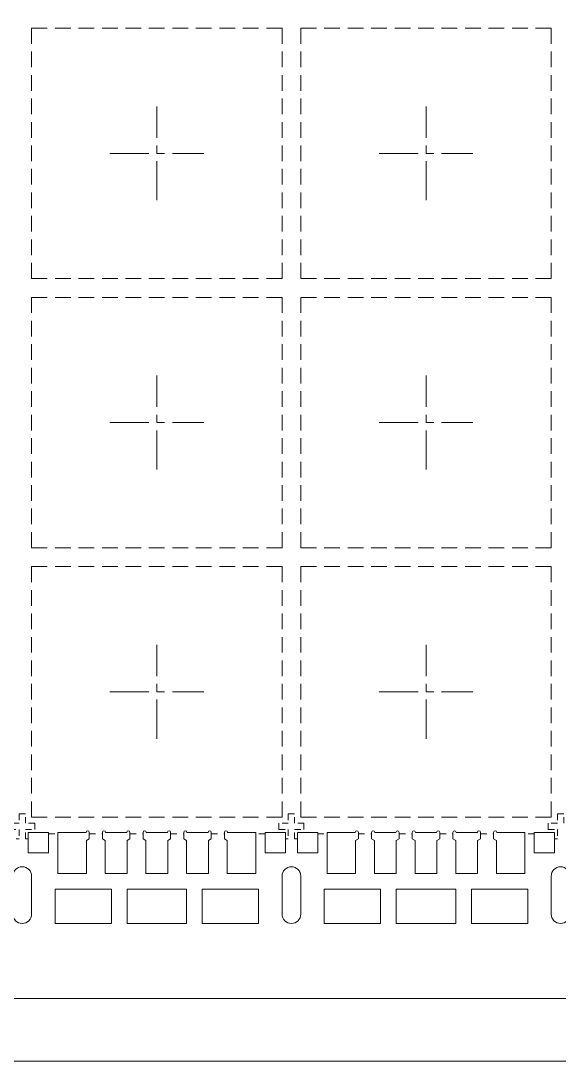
# Model space of a CAD drawing. Header units: millimetres. Extents: x 1670 to 1951, y 501 to 745.
# Drawn here: x 1751.91 to 1760.51, y 638.96 to 655.58 of the extents above; entities that cross this region are included whole.
import ezdxf

# ---------------------------------------------------------------- set-up
doc = ezdxf.new("R2010")
doc.units = ezdxf.units.MM
for name, pattern in [('CENTER', [2, 1.25, -0.25, 0.25, -0.25]), ('DASHED', [0.75, 0.5, -0.25]), ('HIDDEN', [0.375, 0.25, -0.125])]:
    doc.linetypes.add(name, pattern=pattern)
for name, color, linetype, lineweight in [('1', 7, 'Continuous', 18), ('1D', 4, 'Continuous', 18), ('Pkg', 2, 'DASHED', 9)]:
    doc.layers.add(name, color=color, linetype=linetype, lineweight=lineweight)

msp = doc.modelspace()

# ---------------------------------------------------------------- linework, layer by layer
at = {"color": 1, "linetype": 'CENTER', "lineweight": 5, "ltscale": 0.5}
for p, q in [((1754.0827, 652.7144), (1754.0827, 654.2144)), ((1758.3827, 652.7144), (1758.3827, 654.2144)), ((1753.3327, 653.4644), (1754.8327, 653.4644)), ((1757.6327, 653.4644), (1759.1327, 653.4644)), ((1754.0827, 648.4144), (1754.0827, 649.9144)), ((1758.3827, 648.4144), (1758.3827, 649.9144)), ((1753.3327, 649.1644), (1754.8327, 649.1644)), ((1757.6327, 649.1644), (1759.1327, 649.1644)), ((1754.0827, 644.1144), (1754.0827, 645.6144)), ((1758.3827, 644.1144), (1758.3827, 645.6144)), ((1753.3327, 644.8644), (1754.8327, 644.8644)), ((1757.6327, 644.8644), (1759.1327, 644.8644))]:
    msp.add_line(p, q, dxfattribs=at)
at = {"layer": '1', "linetype": 'Continuous', "lineweight": 5}
for p, q in [((1752.3527, 642.2944), (1752.3527, 642.6194)), ((1752.5027, 641.9644), (1752.5027, 642.6194)), ((1753.0027, 642.6194), (1753.0027, 642.5144)), ((1753.2127, 642.6194), (1753.2127, 642.5144)), ((1753.6527, 642.6194), (1753.6527, 642.5144)), ((1753.8627, 642.6194), (1753.8627, 642.5144)), ((1754.3027, 642.6194), (1754.3027, 642.5144)), ((1754.5127, 642.6194), (1754.5127, 642.5144)), ((1754.9527, 642.6194), (1754.9527, 642.5144)), ((1755.1627, 642.6194), (1755.1627, 642.5144)), ((1755.6627, 641.9644), (1755.6627, 642.6194)), ((1755.8127, 642.2944), (1755.8127, 642.6194)), ((1756.6527, 642.2944), (1756.6527, 642.6194)), ((1756.8027, 641.9644), (1756.8027, 642.6194)), ((1757.3027, 642.6194), (1757.3027, 642.5144)), ((1757.5127, 642.6194), (1757.5127, 642.5144)), ((1757.9527, 642.6194), (1757.9527, 642.5144)), ((1758.1627, 642.6194), (1758.1627, 642.5144)), ((1758.6027, 642.6194), (1758.6027, 642.5144)), ((1758.8127, 642.6194), (1758.8127, 642.5144)), ((1759.2527, 642.6194), (1759.2527, 642.5144)), ((1759.4627, 642.6194), (1759.4627, 642.5144)), ((1759.9627, 641.9644), (1759.9627, 642.6194)), ((1760.1127, 642.2944), (1760.1127, 642.6194)), ((1752.9577, 642.4907), (1753.0027, 642.5144)), ((1752.9577, 641.9644), (1752.9577, 642.4907)), ((1753.2127, 642.5144), (1753.2577, 642.4907)), ((1753.2577, 642.4907), (1753.2577, 641.9644)), ((1753.6077, 642.4907), (1753.6527, 642.5144)), ((1753.6077, 641.9644), (1753.6077, 642.4907)), ((1753.8627, 642.5144), (1753.9077, 642.4907)), ((1753.9077, 642.4907), (1753.9077, 641.9644)), ((1754.2577, 642.4907), (1754.3027, 642.5144)), ((1754.2577, 641.9644), (1754.2577, 642.4907)), ((1754.5127, 642.5144), (1754.5577, 642.4907)), ((1754.5577, 642.4907), (1754.5577, 641.9644)), ((1754.9077, 642.4907), (1754.9527, 642.5144)), ((1754.9077, 641.9644), (1754.9077, 642.4907)), ((1755.1627, 642.5144), (1755.2077, 642.4907)), ((1755.2077, 642.4907), (1755.2077, 641.9644)), ((1757.2577, 642.4907), (1757.3027, 642.5144)), ((1757.2577, 641.9644), (1757.2577, 642.4907)), ((1757.5127, 642.5144), (1757.5577, 642.4907)), ((1757.5577, 642.4907), (1757.5577, 641.9644)), ((1757.9077, 642.4907), (1757.9527, 642.5144)), ((1757.9077, 641.9644), (1757.9077, 642.4907)), ((1758.1627, 642.5144), (1758.2077, 642.4907)), ((1758.2077, 642.4907), (1758.2077, 641.9644)), ((1758.5577, 642.4907), (1758.6027, 642.5144)), ((1758.5577, 641.9644), (1758.5577, 642.4907)), ((1758.8127, 642.5144), (1758.8577, 642.4907)), ((1758.8577, 642.4907), (1758.8577, 641.9644)), ((1759.2077, 642.4907), (1759.2527, 642.5144)), ((1759.2077, 641.9644), (1759.2077, 642.4907)), ((1759.4627, 642.5144), (1759.5077, 642.4907)), ((1759.5077, 642.4907), (1759.5077, 641.9644)), ((1752.3527, 642.2944), (1752.0277, 642.2944)), ((1755.8127, 642.2944), (1756.1377, 642.2944)), ((1756.6527, 642.2944), (1756.3277, 642.2944)), ((1760.1127, 642.2944), (1760.4377, 642.2944))]:
    msp.add_line(p, q, dxfattribs=at)
at = {"layer": '1', "lineweight": 5}
for p, q in [((1752.5027, 641.9644), (1752.9577, 641.9644)), ((1753.2577, 641.9644), (1753.6077, 641.9644)), ((1753.9077, 641.9644), (1754.2577, 641.9644)), ((1754.5577, 641.9644), (1754.9077, 641.9644)), ((1755.2077, 641.9644), (1755.6627, 641.9644)), ((1756.8027, 641.9644), (1757.2577, 641.9644)), ((1757.5577, 641.9644), (1757.9077, 641.9644)), ((1758.2077, 641.9644), (1758.5577, 641.9644)), ((1758.8577, 641.9644), (1759.2077, 641.9644)), ((1759.5077, 641.9644), (1759.9627, 641.9644))]:
    msp.add_line(p, q, dxfattribs=at)
at = {"layer": '1', "linetype": 'Continuous', "lineweight": 5}
for points in [[(1752.0277, 642.2944), (1752.0277, 642.6194), (1752.3527, 642.6194)], [(1752.5027, 642.6194), (1752.9527, 642.6194)], [(1753.2627, 642.6194), (1753.6027, 642.6194)], [(1753.9127, 642.6194), (1754.2527, 642.6194)], [(1754.5627, 642.6194), (1754.9027, 642.6194)], [(1755.2127, 642.6194), (1755.6627, 642.6194)], [(1755.8127, 642.6194), (1756.1377, 642.6194), (1756.1377, 642.2944)], [(1756.3277, 642.2944), (1756.3277, 642.6194), (1756.6527, 642.6194)], [(1756.8027, 642.6194), (1757.2527, 642.6194)], [(1757.5627, 642.6194), (1757.9027, 642.6194)], [(1758.2127, 642.6194), (1758.5527, 642.6194)], [(1758.8627, 642.6194), (1759.2027, 642.6194)], [(1759.5127, 642.6194), (1759.9627, 642.6194)], [(1760.1127, 642.6194), (1760.4377, 642.6194), (1760.4377, 642.2944)]]:
    msp.add_lwpolyline(points, dxfattribs=at)
at = {"layer": '1', "lineweight": 5, "ltscale": 10}
for points in [[(1752.0827, 641.9194), (1752.0827, 641.3144, -1), (1751.7827, 641.3144), (1751.7827, 641.9194, -1)], [(1756.3827, 641.9194), (1756.3827, 641.3144, -1), (1756.0827, 641.3144), (1756.0827, 641.9194, -1)], [(1760.6827, 641.9194), (1760.6827, 641.3144, -1), (1760.3827, 641.3144), (1760.3827, 641.9194, -1)]]:
    msp.add_lwpolyline(points, format="xyb", close=True, dxfattribs=at)
for points in [[(1752.4577, 641.7144), (1752.4577, 641.1644), (1753.3577, 641.1644), (1753.3577, 641.7144)], [(1753.6077, 641.7144), (1753.6077, 641.1644), (1754.5577, 641.1644), (1754.5577, 641.7144)], [(1754.8077, 641.7144), (1754.8077, 641.1644), (1755.7077, 641.1644), (1755.7077, 641.7144)], [(1756.7577, 641.7144), (1756.7577, 641.1644), (1757.6577, 641.1644), (1757.6577, 641.7144)], [(1757.9077, 641.7144), (1757.9077, 641.1644), (1758.8577, 641.1644), (1758.8577, 641.7144)], [(1759.1077, 641.7144), (1759.1077, 641.1644), (1760.0077, 641.1644), (1760.0077, 641.7144)]]:
    msp.add_lwpolyline(points, close=True, dxfattribs=at)
at = {"layer": '1'}
for centre in [(1752.9777, 642.6194), (1753.2377, 642.6194), (1753.6277, 642.6194), (1753.8877, 642.6194), (1754.2777, 642.6194), (1754.5377, 642.6194), (1754.9277, 642.6194), (1755.1877, 642.6194), (1757.2777, 642.6194), (1757.5377, 642.6194), (1757.9277, 642.6194), (1758.1877, 642.6194), (1758.5777, 642.6194), (1758.8377, 642.6194), (1759.2277, 642.6194), (1759.4877, 642.6194)]:
    msp.add_arc(centre, 0.025, 0, 180, dxfattribs=at)
at = {"layer": '1D', "elevation": 0}
msp.add_lwpolyline([(1813.3742, 710.9644), (1732.0884, 710.9644), (1732.0884, 638.9644), (1813.3742, 638.9644)], dxfattribs=at)
at = {"layer": '1D', "color": 1, "lineweight": 5}
msp.add_lwpolyline([(1808.5827, 639.9644), (1736.5827, 639.9644), (1736.5827, 709.9644), (1808.5827, 709.9644)], dxfattribs=at)
at = {"layer": '1D', "color": 4, "linetype": 'HIDDEN', "lineweight": 5, "ltscale": 0.3}
for points in [[(1752.1327, 642.7644), (1751.9827, 642.7644), (1751.9827, 642.9144), (1751.8827, 642.9144), (1751.8827, 642.7644), (1751.7327, 642.7644), (1751.7327, 642.6644), (1751.8827, 642.6644), (1751.8827, 642.5144), (1751.8377, 642.5144)], [(1756.4327, 642.7644), (1756.2827, 642.7644), (1756.2827, 642.9144), (1756.1827, 642.9144), (1756.1827, 642.7644), (1756.0327, 642.7644), (1756.0327, 642.6644), (1756.1827, 642.6644), (1756.1827, 642.5144), (1756.1377, 642.5144)], [(1760.7327, 642.7644), (1760.5827, 642.7644), (1760.5827, 642.9144), (1760.4827, 642.9144), (1760.4827, 642.7644), (1760.3327, 642.7644), (1760.3327, 642.6644), (1760.4827, 642.6644), (1760.4827, 642.5144), (1760.4377, 642.5144)], [(1752.0277, 642.5144), (1751.9827, 642.5144), (1751.9827, 642.6644), (1752.1327, 642.6644), (1752.1327, 642.7644)], [(1756.3277, 642.5144), (1756.2827, 642.5144), (1756.2827, 642.6644), (1756.4327, 642.6644), (1756.4327, 642.7644)], [(1752.3527, 642.5944), (1752.5027, 642.5944)], [(1753.0027, 642.5944), (1753.2127, 642.5944)], [(1753.6527, 642.5944), (1753.8627, 642.5944)], [(1754.3027, 642.5944), (1754.5127, 642.5944)], [(1754.9527, 642.5944), (1755.1627, 642.5944)], [(1755.8127, 642.5944), (1755.6627, 642.5944)], [(1756.6527, 642.5944), (1756.8027, 642.5944)], [(1757.3027, 642.5944), (1757.5127, 642.5944)], [(1757.9527, 642.5944), (1758.1627, 642.5944)], [(1758.6027, 642.5944), (1758.8127, 642.5944)], [(1759.2527, 642.5944), (1759.4627, 642.5944)], [(1760.1127, 642.5944), (1759.9627, 642.5944)]]:
    msp.add_lwpolyline(points, dxfattribs=at)
at = {"layer": 'Pkg', "color": 2, "linetype": 'DASHED', "lineweight": 5, "ltscale": 0.5}
for points in [[(1752.0827, 655.4644), (1756.0827, 655.4644), (1756.0827, 651.4644), (1752.0827, 651.4644)], [(1756.3827, 655.4644), (1760.3827, 655.4644), (1760.3827, 651.4644), (1756.3827, 651.4644)], [(1752.0827, 651.1644), (1756.0827, 651.1644), (1756.0827, 647.1644), (1752.0827, 647.1644)], [(1756.3827, 651.1644), (1760.3827, 651.1644), (1760.3827, 647.1644), (1756.3827, 647.1644)], [(1752.0827, 646.8644), (1756.0827, 646.8644), (1756.0827, 642.8644), (1752.0827, 642.8644)], [(1756.3827, 646.8644), (1760.3827, 646.8644), (1760.3827, 642.8644), (1756.3827, 642.8644)]]:
    msp.add_lwpolyline(points, close=True, dxfattribs=at)

doc.saveas('drawing.dxf')
